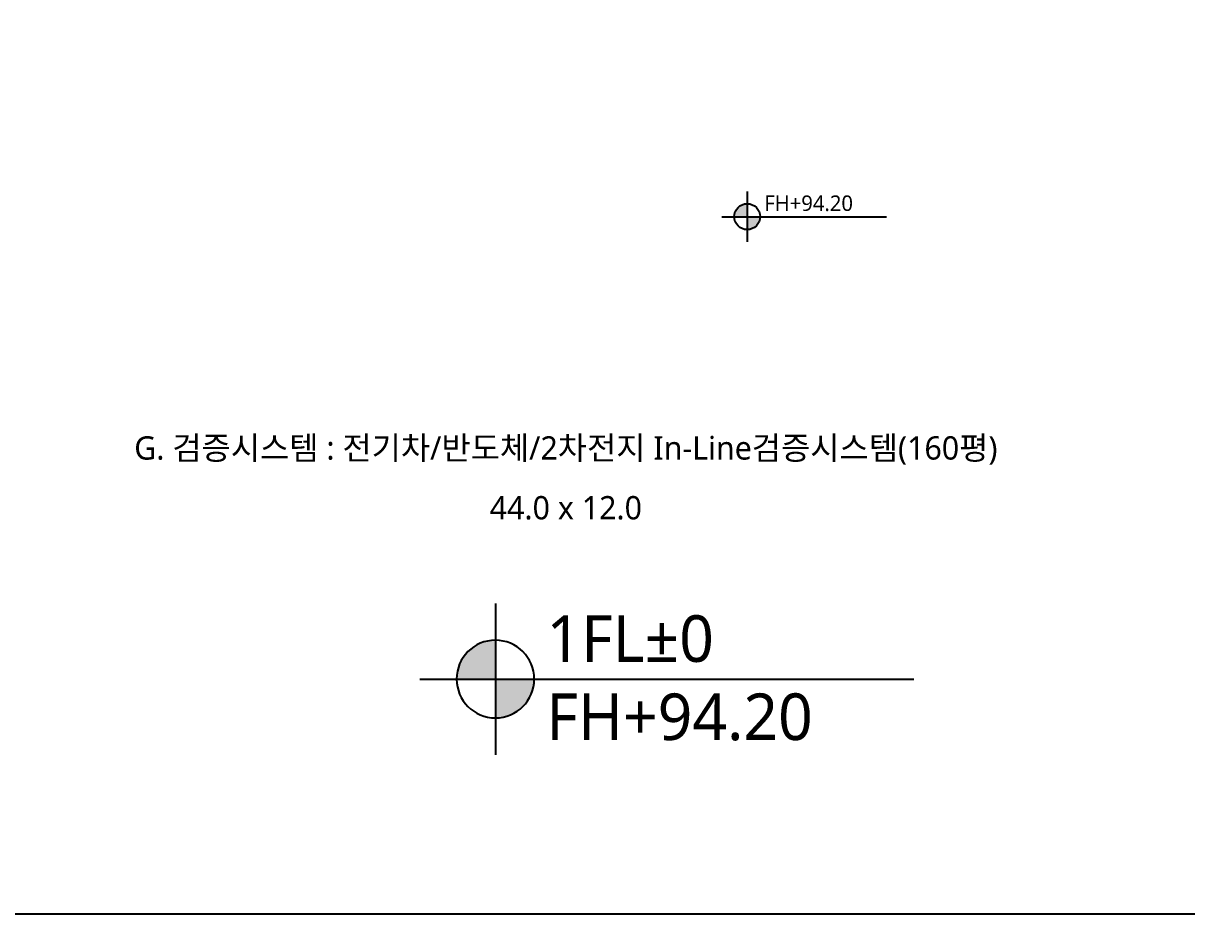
# Model space of a CAD drawing. Header units: millimetres. Extents: x 9 to 147, y 4 to 115.
# Drawn here: x 58.49 to 73.47, y 58.03 to 69.5 of the extents above; entities that cross this region are included whole.
import ezdxf
from ezdxf.enums import TextEntityAlignment as Align

# ---------------------------------------------------------------- set-up
doc = ezdxf.new("R2010")
doc.units = ezdxf.units.MM
doc.header["$LTSCALE"] = 200
doc.linetypes.add('XR-PLAN$0$AUDIT_I_190801151318-2', pattern=[0])
for name, color, linetype, plot in [('SYM-LEVEL', 252, 'Continuous', False), ('XR-PLAN$0$Defpoint', 125, 'XR-PLAN$0$AUDIT_I_190801151318-2', False), ('XR-PLAN$0$TXT-1', 137, 'Continuous', False)]:
    doc.layers.add(name, color=color, linetype=linetype, plot=plot)
doc.layers.add('XR-PLAN$0$ELE-7', color=252, linetype='Continuous')
doc.styles.add('XR-PLAN$0$스타일1', font='MALGUN_0.TTF')
doc.styles.add('스타일1', font='MALGUN_0.TTF')

# ---------------------------------------------------------------- blocks, each defined once
blk = doc.blocks.new('LEVEL1')
at = {"layer": 'SYM-LEVEL'}
h = blk.add_hatch(color=256, dxfattribs=at)
edge = h.paths.add_edge_path()
edge.add_ellipse((4.871, 0), major_axis=(1.768, 1.768), ratio=1, start_angle=405, end_angle=495)
edge.add_line((2.371, 0), (4.871, 0))
edge.add_line((4.871, 0), (4.871, 2.5))
edge = h.paths.add_edge_path()
edge.add_ellipse((4.871, 0), major_axis=(1.768, 1.768), ratio=1, start_angle=225, end_angle=315)
edge.add_line((7.371, 0), (4.871, 0))
edge.add_line((4.871, 0), (4.871, -2.5))
for p, q in [((4.871, 4.871), (4.871, -4.871)), ((0, 0), (9.741, 0)), ((9.071, 0), (31.801, 0))]:
    blk.add_line(p, q, dxfattribs=at)
blk.add_ellipse((4.871, 0), major_axis=(1.768, 1.768), ratio=1, start_param=5.497787, end_param=11.780972, dxfattribs=at)
at = {"layer": 'SYM-LEVEL', "style": '스타일1'}
for tag, p in [('1층-바닥마감', (8.157, 1.105)), ('EL-+100', (8.157, -3.928))]:
    blk.add_attdef(tag, p, '', height=3, dxfattribs=at)
blk = doc.blocks.new('XR-PLAN$0$LEVEL1')
at = {"layer": 'XR-PLAN$0$TXT-1'}
h = blk.add_hatch(color=256, dxfattribs=at)
edge = h.paths.add_edge_path()
edge.add_ellipse((4.87, 0), major_axis=(1.77, 1.77), ratio=1, start_angle=405, end_angle=495)
edge.add_line((2.37, 0), (4.87, 0))
edge.add_line((4.87, 0), (4.87, 2.5))
edge = h.paths.add_edge_path()
edge.add_ellipse((4.87, 0), major_axis=(1.77, 1.77), ratio=1, start_angle=225, end_angle=315)
edge.add_line((7.37, 0), (4.87, 0))
edge.add_line((4.87, 0), (4.87, -2.5))
for p, q in [((4.87, 4.87), (4.87, -4.87)), ((0, 0), (9.74, 0)), ((9.07, 0), (31.8, 0))]:
    blk.add_line(p, q, dxfattribs=at)
blk.add_ellipse((4.87, 0), major_axis=(1.77, 1.77), ratio=1, start_param=5.497787, end_param=11.780972, dxfattribs=at)
at = {"layer": 'XR-PLAN$0$TXT-1', "style": 'XR-PLAN$0$스타일1'}
for tag, p in [('1층-바닥마감', (8.16, 1.11)), ('EL-+100', (8.16, -3.93))]:
    blk.add_attdef(tag, p, '', height=3, dxfattribs=at)

msp = doc.modelspace()

# ---------------------------------------------------------------- linework, layer by layer
at = {"layer": 'XR-PLAN$0$ELE-7', "ltscale": 10}
msp.add_lwpolyline([(43.474, 58.029), (87.474, 58.029), (87.474, 70.029), (43.474, 70.029)], close=True, dxfattribs=at)

# ---------------------------------------------------------------- block references
at = {"layer": 'SYM-LEVEL', "xscale": 0.2000000000000001, "yscale": 0.2000000000000001, "zscale": 0.2000000000000001}
msp.add_blockref('LEVEL1', (63.593, 61.052), dxfattribs=at).add_auto_attribs({'EL-+100': 'FH+94.20', '1층-바닥마감': '1FL±0'})
at = {"layer": 'XR-PLAN$0$TXT-1'}
ref = msp.add_blockref('XR-PLAN$0$LEVEL1', (67.484, 67.008), dxfattribs=dict(at, xscale=0.0666666666666667, yscale=0.0666666666666667, zscale=0.0666666666666667))
ref.add_attrib('1층-바닥마감', 'FH+94.20', (68.028, 67.082), dxfattribs={"layer": 'XR-PLAN$0$Defpoint', "height": 0.2, "style": 'XR-PLAN$0$스타일1'})

# ---------------------------------------------------------------- texts
at = {"layer": 'XR-PLAN$0$TXT-1', "style": 'XR-PLAN$0$스타일1'}
for s, p in [('G. 검증시스템 : 전기차/반도체/2차전지 In-Line검증시스템(160평)', (65.474, 64.029)), ('G. 검증시스템 : 전기차/반도체/2차전지 In-Line검증시스템(160평)', (65.474, 64.029)), ('44.0 x 12.0', (65.474, 63.259)), ('44.0 x 12.0', (65.474, 63.259))]:
    msp.add_text(s, height=0.3, dxfattribs=at).set_placement(p, align=Align.MIDDLE_CENTER)

doc.saveas('drawing.dxf')
